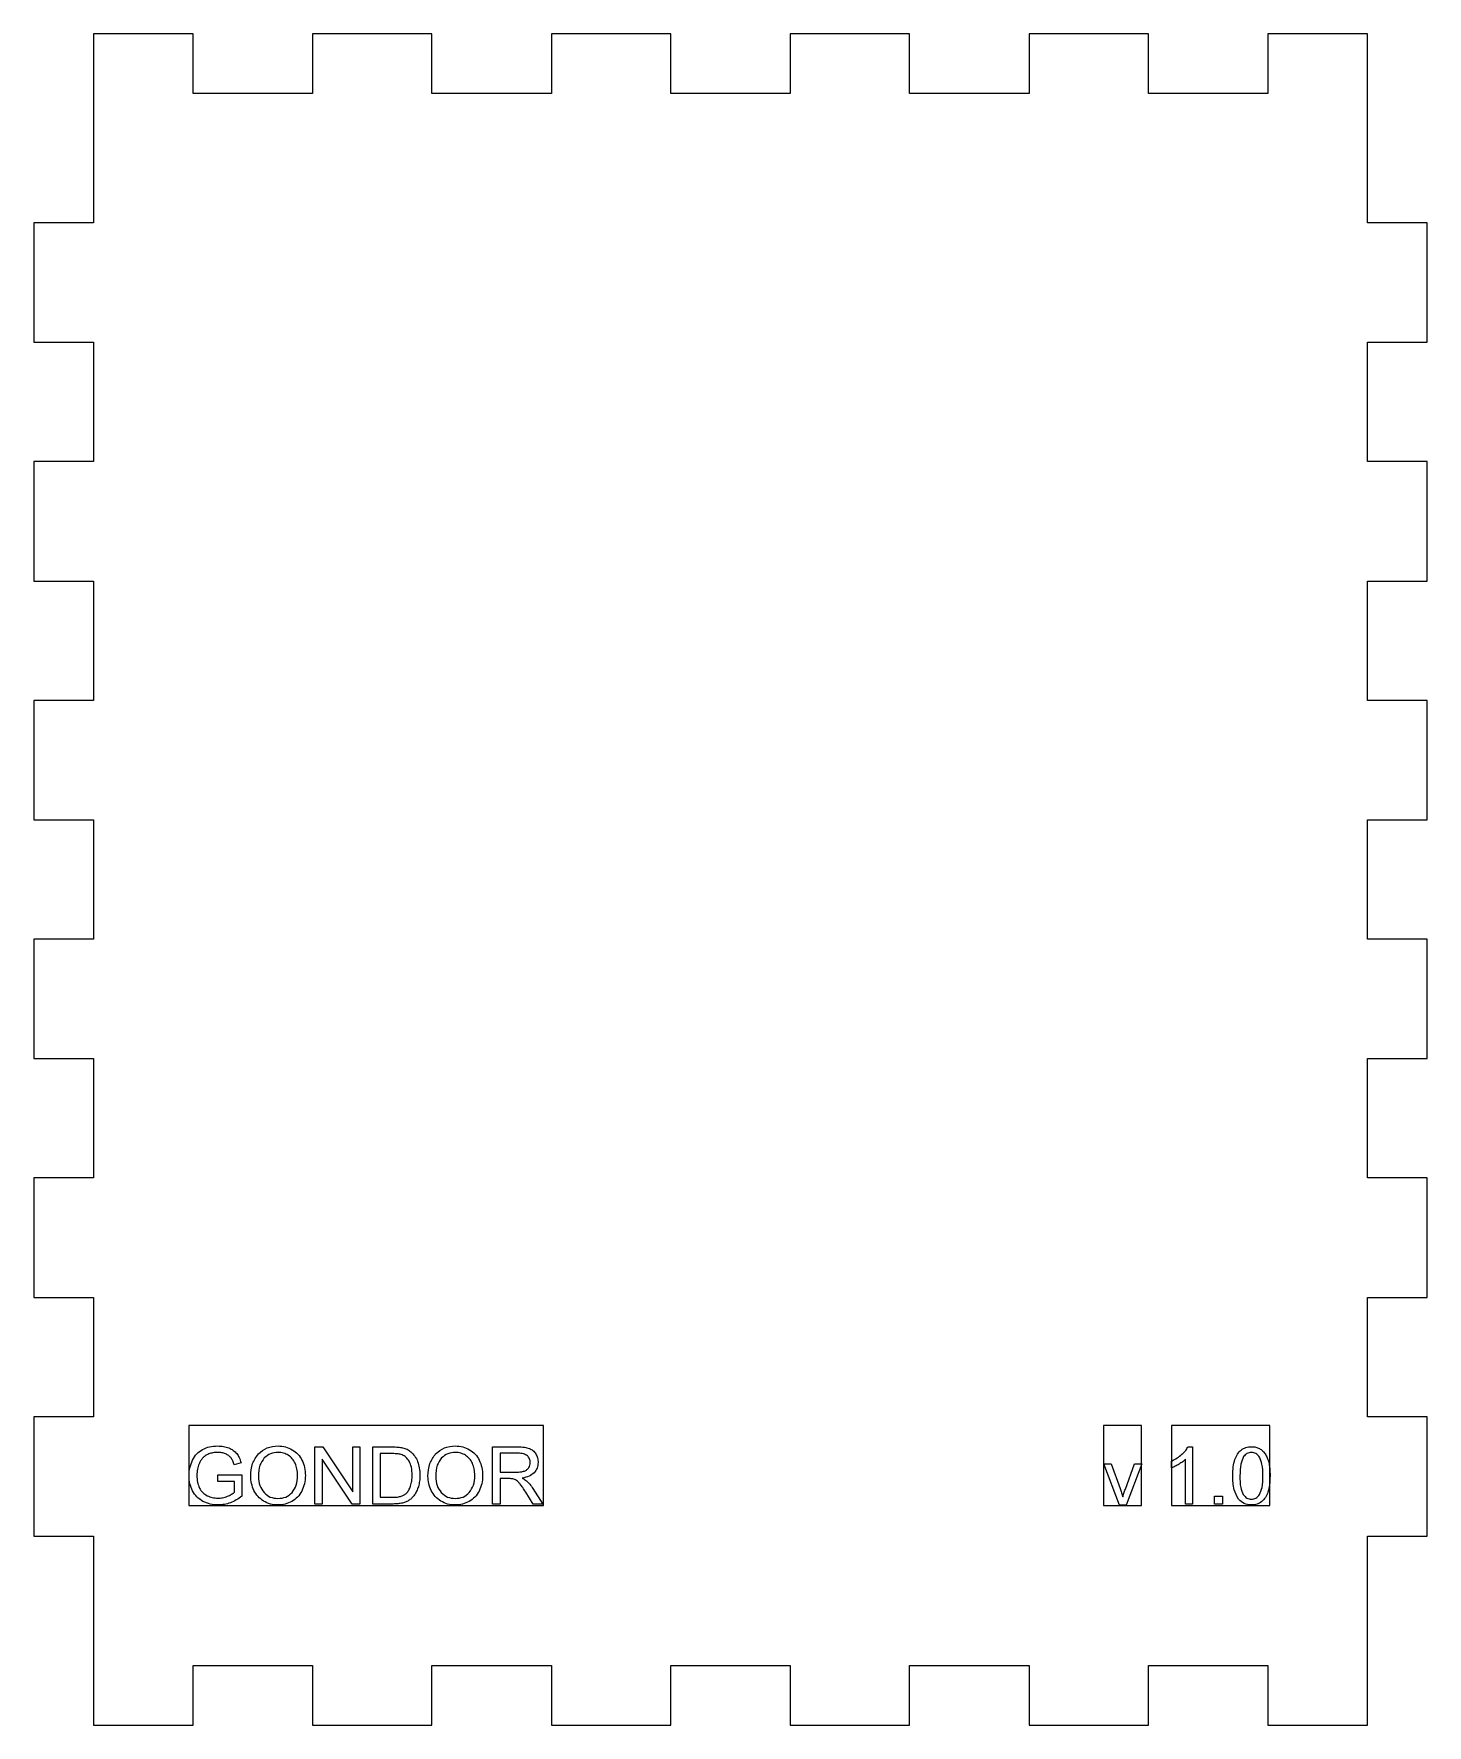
# Model space of a CAD drawing. Header units: millimetres. Extents: x 143 to 213, y 3 to 88.
import ezdxf

# ---------------------------------------------------------------- set-up
doc = ezdxf.new("R2010")
doc.units = ezdxf.units.MM
doc.layers.get('0').update_dxf_attribs({"linetype": 'CONTINUOUS'})

msp = doc.modelspace()

# ---------------------------------------------------------------- linework, layer by layer
for p, q in [((153.409, 16.182), (153.066, 16.088)), ((157.125, 14.115), (157.125, 16.984)), ((157.125, 16.984), (157.514, 16.984)), ((158.996, 14.115), (157.489, 16.37)), ((157.489, 16.37), (157.489, 14.115)), ((157.514, 16.984), (159.021, 14.732)), ((159.021, 14.732), (159.021, 16.984)), ((159.021, 16.984), (159.385, 16.984)), ((159.385, 16.984), (159.385, 14.115)), ((160.023, 14.115), (160.023, 16.984)), ((160.023, 16.984), (161.011, 16.984)), ((161.006, 16.646), (160.403, 16.646)), ((160.403, 16.646), (160.403, 14.454)), ((166.041, 14.115), (166.041, 16.984)), ((166.041, 16.984), (167.313, 16.984)), ((167.328, 16.667), (166.42, 16.667)), ((166.42, 16.667), (166.42, 15.718)), ((200.163, 15.935), (200.163, 16.276)), ((200.867, 14.115), (200.867, 16.36)), ((200.992, 16.996), (201.219, 16.996)), ((201.219, 16.996), (201.219, 14.115)), ((152.236, 15.577), (153.452, 15.579)), ((152.236, 15.24), (152.236, 15.577)), ((153.452, 15.579), (153.452, 14.514)), ((166.42, 15.718), (167.236, 15.718)), ((166.861, 15.389), (166.42, 15.389)), ((166.42, 15.389), (166.42, 14.115)), ((197.547, 14.056), (196.756, 16.135)), ((196.756, 16.135), (197.128, 16.135)), ((197.128, 16.135), (197.574, 14.89)), ((197.838, 14.866), (198.3, 16.135)), ((198.662, 16.135), (197.875, 14.056)), ((198.3, 16.135), (198.662, 16.135)), ((153.08, 15.24), (152.236, 15.24)), ((153.08, 14.706), (153.08, 15.24)), ((160.403, 14.454), (161.015, 14.454)), ((168.092, 14.115), (167.712, 14.712)), ((168.07, 14.896), (168.569, 14.115)), ((202.319, 14.115), (202.319, 14.516)), ((202.319, 14.516), (202.72, 14.516)), ((202.72, 14.516), (202.72, 14.115)), ((157.489, 14.115), (157.125, 14.115)), ((159.385, 14.115), (158.996, 14.115)), ((161.058, 14.115), (160.023, 14.115)), ((166.42, 14.115), (166.041, 14.115)), ((168.569, 14.115), (168.092, 14.115)), ((197.875, 14.056), (197.547, 14.056)), ((201.219, 14.115), (200.867, 14.115)), ((202.72, 14.115), (202.319, 14.115))]:
    msp.add_line(p, q)
for points in [[(163, 6), (169, 6), (169, 3), (175, 3), (175, 6), (181, 6), (181, 3), (187, 3), (187, 6), (193, 6), (193, 3), (199, 3), (199, 6), (205, 6), (205, 3), (210, 3), (210, 12.5), (213, 12.5), (213, 18.5), (210, 18.5), (210, 24.5), (213, 24.5), (213, 30.5), (210, 30.5), (210, 36.5), (213, 36.5), (213, 42.5), (210, 42.5), (210, 48.5), (213, 48.5), (213, 54.5), (210, 54.5), (210, 60.5), (213, 60.5), (213, 66.5), (210, 66.5), (210, 72.5), (213, 72.5), (213, 78.5), (210, 78.5), (210, 84.5), (210, 88), (205, 88), (205, 85), (199, 85), (199, 88), (193, 88), (193, 85), (187, 85), (187, 88), (181, 88), (181, 85), (175, 85), (175, 88), (169, 88), (169, 85), (163, 85), (163, 88), (157, 88), (157, 85), (151, 85), (151, 88), (146, 88), (146, 78.5), (143, 78.5), (143, 72.5), (146, 72.5), (146, 66.5), (143, 66.5), (143, 60.5), (146, 60.5), (146, 54.5), (143, 54.5), (143, 48.5), (146, 48.5), (146, 42.5), (143, 42.5), (143, 36.5), (146, 36.5), (146, 30.5), (143, 30.5), (143, 24.5), (146, 24.5), (146, 18.5), (143, 18.5), (143, 12.5), (146, 12.5), (146, 6.5), (146, 3), (151, 3), (151, 6), (157, 6), (157, 3), (163, 3)], [(150.788, 14.046), (168.612, 14.046), (168.612, 18.054), (150.788, 18.054)], [(196.746, 14.046), (198.652, 14.046), (198.652, 18.054), (196.746, 18.054)], [(200.153, 14.046), (205.096, 14.046), (205.096, 18.054), (200.153, 18.054)]]:
    msp.add_lwpolyline(points, close=True)
for points, knots in [([(151.477, 16.857), (151.593, 16.908), (151.834, 17.015), (152.098, 17.027), (152.234, 17.033)], [0, 0, 0, 0, 0.03775792, 0.0783595, 0.0783595, 0.0783595, 0.0783595]), ([(152.234, 17.033), (152.334, 17.029), (152.526, 17.023), (152.709, 16.962), (152.797, 16.932)], [0, 0, 0, 0, 0.02973032, 0.05742094, 0.05742094, 0.05742094, 0.05742094]), ([(154.279, 16.631), (154.419, 16.749), (154.705, 16.99), (155.078, 17.02), (155.27, 17.035)], [0, 0, 0, 0, 0.0533737, 0.1093806, 0.1093806, 0.1093806, 0.1093806]), ([(155.27, 17.035), (155.398, 17.028), (155.65, 17.013), (155.875, 16.901), (155.986, 16.845)], [0, 0, 0, 0, 0.03806614, 0.07479304, 0.07479304, 0.07479304, 0.07479304]), ([(163.186, 16.631), (163.325, 16.749), (163.611, 16.99), (163.984, 17.02), (164.176, 17.035)], [0, 0, 0, 0, 0.0533737, 0.1093806, 0.1093806, 0.1093806, 0.1093806]), ([(164.176, 17.035), (164.304, 17.028), (164.556, 17.013), (164.781, 16.901), (164.892, 16.845)], [0, 0, 0, 0, 0.03806617, 0.07479301, 0.07479301, 0.07479301, 0.07479301]), ([(150.798, 15.536), (150.805, 15.673), (150.819, 15.943), (150.922, 16.194), (150.973, 16.318)], [0, 0, 0, 0, 0.04072053, 0.08063953, 0.08063953, 0.08063953, 0.08063953]), ([(150.973, 16.318), (151.037, 16.43), (151.161, 16.651), (151.373, 16.789), (151.477, 16.857)], [0, 0, 0, 0, 0.03816351, 0.07476564, 0.07476564, 0.07476564, 0.07476564]), ([(151.48, 16.421), (151.444, 16.377), (151.371, 16.29), (151.323, 16.187), (151.299, 16.137)], [0, 0, 0, 0, 0.01705057, 0.03378016, 0.03378016, 0.03378016, 0.03378016]), ([(151.786, 16.629), (151.727, 16.601), (151.613, 16.549), (151.523, 16.462), (151.48, 16.421)], [0, 0, 0, 0, 0.01944722, 0.03727472, 0.03727472, 0.03727472, 0.03727472]), ([(152.236, 16.708), (152.155, 16.706), (152.001, 16.701), (151.855, 16.652), (151.786, 16.629)], [0, 0, 0, 0, 0.02434696, 0.04592552, 0.04592552, 0.04592552, 0.04592552]), ([(152.632, 16.633), (152.57, 16.655), (152.442, 16.7), (152.306, 16.705), (152.236, 16.708)], [0, 0, 0, 0, 0.01961816, 0.04044718, 0.04044718, 0.04044718, 0.04044718]), ([(152.906, 16.432), (152.869, 16.473), (152.791, 16.558), (152.687, 16.607), (152.632, 16.633)], [0, 0, 0, 0, 0.01620952, 0.03424537, 0.03424537, 0.03424537, 0.03424537]), ([(152.797, 16.932), (152.875, 16.897), (153.025, 16.829), (153.138, 16.709), (153.191, 16.651)], [0, 0, 0, 0, 0.02546786, 0.04882928, 0.04882928, 0.04882928, 0.04882928]), ([(153.066, 16.088), (153.045, 16.155), (153.007, 16.277), (152.937, 16.384), (152.906, 16.432)], [0, 0, 0, 0, 0.02086609, 0.03815052, 0.03815052, 0.03815052, 0.03815052]), ([(153.191, 16.651), (153.237, 16.584), (153.334, 16.439), (153.383, 16.271), (153.409, 16.182)], [0, 0, 0, 0, 0.02425677, 0.05203001, 0.05203001, 0.05203001, 0.05203001]), ([(153.896, 15.513), (153.907, 15.732), (153.928, 16.143), (154.168, 16.476), (154.279, 16.631)], [0, 0, 0, 0, 0.0643923, 0.1204945, 0.1204945, 0.1204945, 0.1204945]), ([(154.578, 16.431), (154.494, 16.312), (154.299, 16.037), (154.292, 15.699), (154.287, 15.507)], [0, 0, 0, 0, 0.04290954, 0.09888705, 0.09888705, 0.09888705, 0.09888705]), ([(155.272, 16.708), (155.142, 16.697), (154.883, 16.674), (154.68, 16.512), (154.578, 16.431)], [0, 0, 0, 0, 0.03813372, 0.07617654, 0.07617654, 0.07617654, 0.07617654]), ([(155.783, 16.564), (155.704, 16.606), (155.544, 16.691), (155.363, 16.703), (155.272, 16.708)], [0, 0, 0, 0, 0.02648901, 0.05370905, 0.05370905, 0.05370905, 0.05370905]), ([(156.13, 16.159), (156.086, 16.241), (156.001, 16.402), (155.855, 16.511), (155.783, 16.564)], [0, 0, 0, 0, 0.02739208, 0.05389301, 0.05389301, 0.05389301, 0.05389301]), ([(155.986, 16.845), (156.086, 16.775), (156.287, 16.635), (156.41, 16.423), (156.472, 16.316)], [0, 0, 0, 0, 0.03614438, 0.07266676, 0.07266676, 0.07266676, 0.07266676]), ([(156.248, 15.548), (156.244, 15.658), (156.237, 15.869), (156.164, 16.066), (156.13, 16.159)], [0, 0, 0, 0, 0.03293665, 0.06264602, 0.06264602, 0.06264602, 0.06264602]), ([(156.472, 16.316), (156.521, 16.197), (156.622, 15.95), (156.634, 15.683), (156.64, 15.546)], [0, 0, 0, 0, 0.03833992, 0.07933187, 0.07933187, 0.07933187, 0.07933187]), ([(161.497, 16.587), (161.431, 16.604), (161.27, 16.645), (161.104, 16.645), (161.006, 16.646)], [0, 0, 0, 0, 0.02039303, 0.04963735, 0.04963735, 0.04963735, 0.04963735]), ([(161.011, 16.984), (161.11, 16.984), (161.281, 16.983), (161.45, 16.955), (161.522, 16.943)], [0, 0, 0, 0, 0.02951897, 0.05131334, 0.05131334, 0.05131334, 0.05131334]), ([(161.856, 16.263), (161.806, 16.336), (161.713, 16.474), (161.566, 16.551), (161.497, 16.587)], [0, 0, 0, 0, 0.0259825, 0.04902602, 0.04902602, 0.04902602, 0.04902602]), ([(161.522, 16.943), (161.601, 16.921), (161.753, 16.878), (161.881, 16.784), (161.943, 16.738)], [0, 0, 0, 0, 0.02419914, 0.04717236, 0.04717236, 0.04717236, 0.04717236]), ([(162.004, 15.571), (162.001, 15.706), (161.996, 15.947), (161.899, 16.166), (161.856, 16.263)], [0, 0, 0, 0, 0.03997052, 0.07136962, 0.07136962, 0.07136962, 0.07136962]), ([(161.943, 16.738), (162.014, 16.668), (162.159, 16.527), (162.241, 16.342), (162.282, 16.247)], [0, 0, 0, 0, 0.02950847, 0.06013234, 0.06013234, 0.06013234, 0.06013234]), ([(162.282, 16.247), (162.315, 16.142), (162.384, 15.92), (162.391, 15.687), (162.395, 15.565)], [0, 0, 0, 0, 0.03306675, 0.06940387, 0.06940387, 0.06940387, 0.06940387]), ([(162.802, 15.513), (162.813, 15.732), (162.834, 16.143), (163.074, 16.476), (163.186, 16.631)], [0, 0, 0, 0, 0.0643923, 0.1204945, 0.1204945, 0.1204945, 0.1204945]), ([(163.484, 16.431), (163.4, 16.312), (163.205, 16.037), (163.198, 15.699), (163.193, 15.507)], [0, 0, 0, 0, 0.04290952, 0.09888703, 0.09888703, 0.09888703, 0.09888703]), ([(164.178, 16.708), (164.048, 16.697), (163.789, 16.674), (163.586, 16.512), (163.484, 16.431)], [0, 0, 0, 0, 0.03813366, 0.07617648, 0.07617648, 0.07617648, 0.07617648]), ([(164.689, 16.564), (164.611, 16.606), (164.45, 16.691), (164.269, 16.703), (164.178, 16.708)], [0, 0, 0, 0, 0.0264891, 0.05370913, 0.05370913, 0.05370913, 0.05370913]), ([(165.036, 16.159), (164.992, 16.241), (164.907, 16.402), (164.761, 16.511), (164.689, 16.564)], [0, 0, 0, 0, 0.02739208, 0.05389296, 0.05389296, 0.05389296, 0.05389296]), ([(164.892, 16.845), (164.992, 16.775), (165.194, 16.635), (165.317, 16.423), (165.378, 16.316)], [0, 0, 0, 0, 0.03614438, 0.07266679, 0.07266679, 0.07266679, 0.07266679]), ([(165.154, 15.548), (165.15, 15.658), (165.143, 15.869), (165.07, 16.066), (165.036, 16.159)], [0, 0, 0, 0, 0.03293666, 0.06264603, 0.06264603, 0.06264603, 0.06264603]), ([(165.378, 16.316), (165.427, 16.197), (165.528, 15.95), (165.54, 15.683), (165.546, 15.546)], [0, 0, 0, 0, 0.0383399, 0.07933186, 0.07933186, 0.07933186, 0.07933186]), ([(167.313, 16.984), (167.426, 16.983), (167.624, 16.982), (167.815, 16.929), (167.896, 16.907)], [0, 0, 0, 0, 0.03381272, 0.05904744, 0.05904744, 0.05904744, 0.05904744]), ([(167.795, 16.536), (167.733, 16.574), (167.591, 16.662), (167.423, 16.665), (167.328, 16.667)], [0, 0, 0, 0, 0.02144346, 0.04925488, 0.04925488, 0.04925488, 0.04925488]), ([(167.943, 16.201), (167.937, 16.266), (167.925, 16.394), (167.838, 16.489), (167.795, 16.536)], [0, 0, 0, 0, 0.01890646, 0.0374928, 0.0374928, 0.0374928, 0.0374928]), ([(167.867, 15.944), (167.889, 15.984), (167.933, 16.064), (167.94, 16.156), (167.943, 16.201)], [0, 0, 0, 0, 0.01361499, 0.027131, 0.027131, 0.027131, 0.027131]), ([(167.896, 16.907), (167.959, 16.876), (168.089, 16.812), (168.172, 16.694), (168.215, 16.634)], [0, 0, 0, 0, 0.02089624, 0.04258254, 0.04258254, 0.04258254, 0.04258254]), ([(168.334, 16.201), (168.327, 16.104), (168.311, 15.913), (168.194, 15.761), (168.137, 15.687)], [0, 0, 0, 0, 0.02856186, 0.05620869, 0.05620869, 0.05620869, 0.05620869]), ([(168.215, 16.634), (168.25, 16.567), (168.32, 16.431), (168.329, 16.278), (168.334, 16.201)], [0, 0, 0, 0, 0.02245864, 0.0453061, 0.0453061, 0.0453061, 0.0453061]), ([(200.163, 16.276), (200.257, 16.324), (200.441, 16.417), (200.601, 16.548), (200.679, 16.612)], [0, 0, 0, 0, 0.03166666, 0.06182434, 0.06182434, 0.06182434, 0.06182434]), ([(200.867, 16.36), (200.819, 16.318), (200.715, 16.227), (200.597, 16.156), (200.533, 16.117)], [0, 0, 0, 0, 0.01906172, 0.04132317, 0.04132317, 0.04132317, 0.04132317]), ([(200.679, 16.612), (200.746, 16.674), (200.868, 16.788), (200.953, 16.931), (200.992, 16.996)], [0, 0, 0, 0, 0.02712514, 0.04973153, 0.04973153, 0.04973153, 0.04973153]), ([(203.235, 15.53), (203.237, 15.684), (203.241, 15.961), (203.309, 16.23), (203.34, 16.349)], [0, 0, 0, 0, 0.04598951, 0.08281974, 0.08281974, 0.08281974, 0.08281974]), ([(203.34, 16.349), (203.377, 16.445), (203.447, 16.626), (203.585, 16.763), (203.651, 16.828)], [0, 0, 0, 0, 0.0303973, 0.05765327, 0.05765327, 0.05765327, 0.05765327]), ([(203.779, 16.499), (203.726, 16.376), (203.595, 16.068), (203.596, 15.732), (203.597, 15.53)], [0, 0, 0, 0, 0.03974616, 0.09946, 0.09946, 0.09946, 0.09946]), ([(203.651, 16.828), (203.726, 16.877), (203.884, 16.979), (204.072, 16.99), (204.17, 16.996)], [0, 0, 0, 0, 0.02651005, 0.05546226, 0.05546226, 0.05546226, 0.05546226]), ([(204.166, 16.704), (204.089, 16.695), (203.934, 16.677), (203.831, 16.559), (203.779, 16.499)], [0, 0, 0, 0, 0.02241657, 0.04530853, 0.04530853, 0.04530853, 0.04530853]), ([(204.578, 16.471), (204.522, 16.539), (204.413, 16.669), (204.246, 16.693), (204.166, 16.704)], [0, 0, 0, 0, 0.02549061, 0.04885482, 0.04885482, 0.04885482, 0.04885482]), ([(204.17, 16.996), (204.244, 16.993), (204.385, 16.987), (204.514, 16.93), (204.575, 16.903)], [0, 0, 0, 0, 0.02179743, 0.04188191, 0.04188191, 0.04188191, 0.04188191]), ([(204.575, 16.903), (204.631, 16.868), (204.745, 16.797), (204.823, 16.69), (204.863, 16.635)], [0, 0, 0, 0, 0.01953576, 0.03964963, 0.03964963, 0.03964963, 0.03964963]), ([(204.744, 15.53), (204.746, 15.73), (204.749, 16.056), (204.626, 16.355), (204.578, 16.471)], [0, 0, 0, 0, 0.05909792, 0.09639644, 0.09639644, 0.09639644, 0.09639644]), ([(204.863, 16.635), (204.899, 16.571), (204.976, 16.436), (205.019, 16.287), (205.041, 16.208)], [0, 0, 0, 0, 0.02190443, 0.04637971, 0.04637971, 0.04637971, 0.04637971]), ([(205.041, 16.208), (205.06, 16.11), (205.103, 15.886), (205.105, 15.658), (205.106, 15.53)], [0, 0, 0, 0, 0.02992015, 0.06823703, 0.06823703, 0.06823703, 0.06823703]), ([(150.974, 14.771), (150.923, 14.89), (150.818, 15.134), (150.805, 15.4), (150.798, 15.536)], [0, 0, 0, 0, 0.0385841, 0.07908843, 0.07908843, 0.07908843, 0.07908843]), ([(151.299, 16.137), (151.267, 16.045), (151.202, 15.858), (151.194, 15.66), (151.189, 15.559)], [0, 0, 0, 0, 0.02893183, 0.059047, 0.059047, 0.059047, 0.059047]), ([(151.189, 15.559), (151.193, 15.44), (151.2, 15.219), (151.283, 15.013), (151.322, 14.918)], [0, 0, 0, 0, 0.0353796, 0.06599, 0.06599, 0.06599, 0.06599]), ([(154.06, 14.796), (154.012, 14.911), (153.916, 15.14), (153.903, 15.388), (153.896, 15.513)], [0, 0, 0, 0, 0.03695116, 0.07397064, 0.07397064, 0.07397064, 0.07397064]), ([(154.287, 15.507), (154.296, 15.347), (154.311, 15.047), (154.485, 14.803), (154.566, 14.69)], [0, 0, 0, 0, 0.04687661, 0.08794816, 0.08794816, 0.08794816, 0.08794816]), ([(155.971, 14.693), (156.052, 14.81), (156.228, 15.067), (156.241, 15.379), (156.248, 15.548)], [0, 0, 0, 0, 0.04194986, 0.09150631, 0.09150631, 0.09150631, 0.09150631]), ([(156.64, 15.546), (156.633, 15.406), (156.621, 15.135), (156.515, 14.886), (156.463, 14.765)], [0, 0, 0, 0, 0.0415744, 0.08061859, 0.08061859, 0.08061859, 0.08061859]), ([(161.928, 15.018), (161.95, 15.102), (161.998, 15.283), (162.001, 15.47), (162.004, 15.571)], [0, 0, 0, 0, 0.02584551, 0.05596811, 0.05596811, 0.05596811, 0.05596811]), ([(162.395, 15.565), (162.393, 15.462), (162.388, 15.266), (162.341, 15.076), (162.319, 14.986)], [0, 0, 0, 0, 0.03088098, 0.05858258, 0.05858258, 0.05858258, 0.05858258]), ([(162.966, 14.796), (162.918, 14.911), (162.822, 15.14), (162.809, 15.388), (162.802, 15.513)], [0, 0, 0, 0, 0.03695114, 0.07397062, 0.07397062, 0.07397062, 0.07397062]), ([(163.193, 15.507), (163.202, 15.347), (163.217, 15.047), (163.391, 14.803), (163.472, 14.69)], [0, 0, 0, 0, 0.04687661, 0.08794816, 0.08794816, 0.08794816, 0.08794816]), ([(164.877, 14.693), (164.958, 14.81), (165.134, 15.067), (165.147, 15.379), (165.154, 15.548)], [0, 0, 0, 0, 0.04194986, 0.09150631, 0.09150631, 0.09150631, 0.09150631]), ([(165.546, 15.546), (165.539, 15.406), (165.527, 15.135), (165.421, 14.886), (165.37, 14.765)], [0, 0, 0, 0, 0.0415744, 0.08061859, 0.08061859, 0.08061859, 0.08061859]), ([(167.072, 15.376), (167.044, 15.379), (166.974, 15.389), (166.903, 15.389), (166.861, 15.389)], [0, 0, 0, 0, 0.00857451, 0.02120139, 0.02120139, 0.02120139, 0.02120139]), ([(167.245, 15.299), (167.217, 15.316), (167.163, 15.349), (167.102, 15.367), (167.072, 15.376)], [0, 0, 0, 0, 0.00976341, 0.01899217, 0.01899217, 0.01899217, 0.01899217]), ([(167.236, 15.718), (167.314, 15.719), (167.452, 15.72), (167.585, 15.756), (167.643, 15.772)], [0, 0, 0, 0, 0.0232289, 0.04120254, 0.04120254, 0.04120254, 0.04120254]), ([(168.137, 15.687), (168.056, 15.623), (167.877, 15.48), (167.651, 15.442), (167.526, 15.421)], [0, 0, 0, 0, 0.03042321, 0.06756634, 0.06756634, 0.06756634, 0.06756634]), ([(167.526, 15.421), (167.571, 15.398), (167.652, 15.358), (167.724, 15.302), (167.755, 15.278)], [0, 0, 0, 0, 0.01508328, 0.0270505, 0.0270505, 0.0270505, 0.0270505]), ([(167.643, 15.772), (167.689, 15.792), (167.778, 15.831), (167.838, 15.907), (167.867, 15.944)], [0, 0, 0, 0, 0.01468903, 0.02857381, 0.02857381, 0.02857381, 0.02857381]), ([(200.533, 16.117), (200.469, 16.08), (200.349, 16.012), (200.221, 15.959), (200.163, 15.935)], [0, 0, 0, 0, 0.02228527, 0.04134868, 0.04134868, 0.04134868, 0.04134868]), ([(203.519, 14.364), (203.436, 14.518), (203.243, 14.88), (203.238, 15.293), (203.235, 15.53)], [0, 0, 0, 0, 0.0516527, 0.121583, 0.121583, 0.121583, 0.121583]), ([(203.597, 15.53), (203.595, 15.331), (203.592, 15.005), (203.715, 14.706), (203.762, 14.59)], [0, 0, 0, 0, 0.05897591, 0.09629749, 0.09629749, 0.09629749, 0.09629749]), ([(204.578, 14.591), (204.626, 14.707), (204.749, 15.006), (204.746, 15.331), (204.744, 15.53)], [0, 0, 0, 0, 0.03734466, 0.09619856, 0.09619856, 0.09619856, 0.09619856]), ([(205.106, 15.53), (205.104, 15.377), (205.1, 15.101), (205.032, 14.834), (205.002, 14.715)], [0, 0, 0, 0, 0.04569507, 0.08241407, 0.08241407, 0.08241407, 0.08241407]), ([(151.496, 14.247), (151.388, 14.314), (151.172, 14.448), (151.04, 14.663), (150.974, 14.771)], [0, 0, 0, 0, 0.03753243, 0.07481314, 0.07481314, 0.07481314, 0.07481314]), ([(151.322, 14.918), (151.37, 14.837), (151.467, 14.678), (151.627, 14.582), (151.706, 14.534)], [0, 0, 0, 0, 0.02773994, 0.05504739, 0.05504739, 0.05504739, 0.05504739]), ([(151.706, 14.534), (151.792, 14.497), (151.963, 14.424), (152.149, 14.414), (152.242, 14.409)], [0, 0, 0, 0, 0.02767063, 0.05544073, 0.05544073, 0.05544073, 0.05544073]), ([(152.242, 14.409), (152.324, 14.413), (152.489, 14.421), (152.645, 14.476), (152.724, 14.504)], [0, 0, 0, 0, 0.02447931, 0.04929897, 0.04929897, 0.04929897, 0.04929897]), ([(152.724, 14.504), (152.794, 14.533), (152.921, 14.587), (153.031, 14.669), (153.08, 14.706)], [0, 0, 0, 0, 0.02285764, 0.04111207, 0.04111207, 0.04111207, 0.04111207]), ([(153.452, 14.514), (153.359, 14.445), (153.18, 14.311), (152.974, 14.222), (152.874, 14.179)], [0, 0, 0, 0, 0.03449601, 0.06698091, 0.06698091, 0.06698091, 0.06698091]), ([(154.544, 14.262), (154.444, 14.333), (154.244, 14.476), (154.121, 14.689), (154.06, 14.796)], [0, 0, 0, 0, 0.03635067, 0.07281073, 0.07281073, 0.07281073, 0.07281073]), ([(154.566, 14.69), (154.666, 14.603), (154.866, 14.427), (155.132, 14.403), (155.266, 14.391)], [0, 0, 0, 0, 0.03858818, 0.07783143, 0.07783143, 0.07783143, 0.07783143]), ([(155.266, 14.391), (155.402, 14.403), (155.67, 14.427), (155.872, 14.605), (155.971, 14.693)], [0, 0, 0, 0, 0.0397855, 0.07854155, 0.07854155, 0.07854155, 0.07854155]), ([(156.463, 14.765), (156.399, 14.658), (156.273, 14.445), (156.066, 14.31), (155.964, 14.243)], [0, 0, 0, 0, 0.03699384, 0.07302784, 0.07302784, 0.07302784, 0.07302784]), ([(161.015, 14.454), (161.1, 14.455), (161.251, 14.456), (161.397, 14.491), (161.46, 14.507)], [0, 0, 0, 0, 0.02535246, 0.04495969, 0.04495969, 0.04495969, 0.04495969]), ([(161.46, 14.507), (161.511, 14.525), (161.605, 14.56), (161.682, 14.625), (161.718, 14.655)], [0, 0, 0, 0, 0.0158389, 0.0299291, 0.0299291, 0.0299291, 0.0299291]), ([(161.718, 14.655), (161.761, 14.706), (161.853, 14.815), (161.902, 14.948), (161.928, 15.018)], [0, 0, 0, 0, 0.01986819, 0.04224425, 0.04224425, 0.04224425, 0.04224425]), ([(162.123, 14.568), (162.083, 14.517), (162.008, 14.419), (161.909, 14.344), (161.862, 14.308)], [0, 0, 0, 0, 0.01935335, 0.03702439, 0.03702439, 0.03702439, 0.03702439]), ([(162.319, 14.986), (162.293, 14.908), (162.244, 14.76), (162.162, 14.629), (162.123, 14.568)], [0, 0, 0, 0, 0.02465662, 0.04629343, 0.04629343, 0.04629343, 0.04629343]), ([(163.45, 14.262), (163.35, 14.333), (163.15, 14.476), (163.028, 14.689), (162.966, 14.796)], [0, 0, 0, 0, 0.03635072, 0.07281077, 0.07281077, 0.07281077, 0.07281077]), ([(163.472, 14.69), (163.572, 14.603), (163.772, 14.427), (164.038, 14.403), (164.172, 14.391)], [0, 0, 0, 0, 0.03858823, 0.07783148, 0.07783148, 0.07783148, 0.07783148]), ([(164.172, 14.391), (164.308, 14.403), (164.576, 14.427), (164.778, 14.605), (164.877, 14.693)], [0, 0, 0, 0, 0.0397855, 0.07854155, 0.07854155, 0.07854155, 0.07854155]), ([(165.37, 14.765), (165.305, 14.658), (165.179, 14.445), (164.972, 14.31), (164.87, 14.243)], [0, 0, 0, 0, 0.03699384, 0.07302788, 0.07302788, 0.07302788, 0.07302788]), ([(167.438, 15.107), (167.406, 15.148), (167.349, 15.219), (167.276, 15.275), (167.245, 15.299)], [0, 0, 0, 0, 0.01548005, 0.02727522, 0.02727522, 0.02727522, 0.02727522]), ([(167.712, 14.712), (167.662, 14.789), (167.575, 14.923), (167.479, 15.052), (167.438, 15.107)], [0, 0, 0, 0, 0.02738223, 0.048108, 0.048108, 0.048108, 0.048108]), ([(167.755, 15.278), (167.811, 15.222), (167.928, 15.105), (168.021, 14.968), (168.07, 14.896)], [0, 0, 0, 0, 0.02360348, 0.04958425, 0.04958425, 0.04958425, 0.04958425]), ([(197.574, 14.89), (197.598, 14.822), (197.646, 14.683), (197.686, 14.543), (197.707, 14.471)], [0, 0, 0, 0, 0.02169062, 0.04394939, 0.04394939, 0.04394939, 0.04394939]), ([(197.707, 14.471), (197.725, 14.532), (197.765, 14.665), (197.812, 14.795), (197.838, 14.866)], [0, 0, 0, 0, 0.018956, 0.04165434, 0.04165434, 0.04165434, 0.04165434]), ([(203.762, 14.59), (203.819, 14.522), (203.926, 14.392), (204.092, 14.367), (204.17, 14.356)], [0, 0, 0, 0, 0.0254699, 0.04855618, 0.04855618, 0.04855618, 0.04855618]), ([(204.17, 14.356), (204.249, 14.368), (204.415, 14.392), (204.522, 14.522), (204.578, 14.591)], [0, 0, 0, 0, 0.02309246, 0.04861294, 0.04861294, 0.04861294, 0.04861294]), ([(205.002, 14.715), (204.965, 14.619), (204.895, 14.437), (204.757, 14.3), (204.692, 14.236)], [0, 0, 0, 0, 0.03038808, 0.05768273, 0.05768273, 0.05768273, 0.05768273]), ([(152.264, 14.066), (152.127, 14.073), (151.86, 14.087), (151.615, 14.195), (151.496, 14.247)], [0, 0, 0, 0, 0.04059072, 0.07950827, 0.07950827, 0.07950827, 0.07950827]), ([(152.874, 14.179), (152.775, 14.146), (152.576, 14.081), (152.368, 14.071), (152.264, 14.066)], [0, 0, 0, 0, 0.0312964, 0.06234392, 0.06234392, 0.06234392, 0.06234392]), ([(155.268, 14.066), (155.137, 14.074), (154.882, 14.088), (154.655, 14.205), (154.544, 14.262)], [0, 0, 0, 0, 0.038667, 0.07574645, 0.07574645, 0.07574645, 0.07574645]), ([(155.964, 14.243), (155.854, 14.192), (155.634, 14.088), (155.39, 14.074), (155.268, 14.066)], [0, 0, 0, 0, 0.03609461, 0.07247083, 0.07247083, 0.07247083, 0.07247083]), ([(161.519, 14.164), (161.448, 14.15), (161.296, 14.12), (161.14, 14.117), (161.058, 14.115)], [0, 0, 0, 0, 0.02186103, 0.04642679, 0.04642679, 0.04642679, 0.04642679]), ([(161.862, 14.308), (161.81, 14.278), (161.703, 14.215), (161.582, 14.182), (161.519, 14.164)], [0, 0, 0, 0, 0.01773921, 0.03728745, 0.03728745, 0.03728745, 0.03728745]), ([(164.174, 14.066), (164.044, 14.074), (163.788, 14.088), (163.561, 14.205), (163.45, 14.262)], [0, 0, 0, 0, 0.03866694, 0.07574639, 0.07574639, 0.07574639, 0.07574639]), ([(164.87, 14.243), (164.76, 14.192), (164.54, 14.088), (164.296, 14.074), (164.174, 14.066)], [0, 0, 0, 0, 0.03609461, 0.07247083, 0.07247083, 0.07247083, 0.07247083]), ([(204.17, 14.066), (204.041, 14.077), (203.787, 14.099), (203.607, 14.277), (203.519, 14.364)], [0, 0, 0, 0, 0.03777449, 0.07367808, 0.07367808, 0.07367808, 0.07367808]), ([(204.692, 14.236), (204.616, 14.186), (204.458, 14.083), (204.269, 14.072), (204.17, 14.066)], [0, 0, 0, 0, 0.02658799, 0.05568901, 0.05568901, 0.05568901, 0.05568901])]:
    msp.add_open_spline(points, degree=3, knots=knots)

doc.saveas('drawing.dxf')
